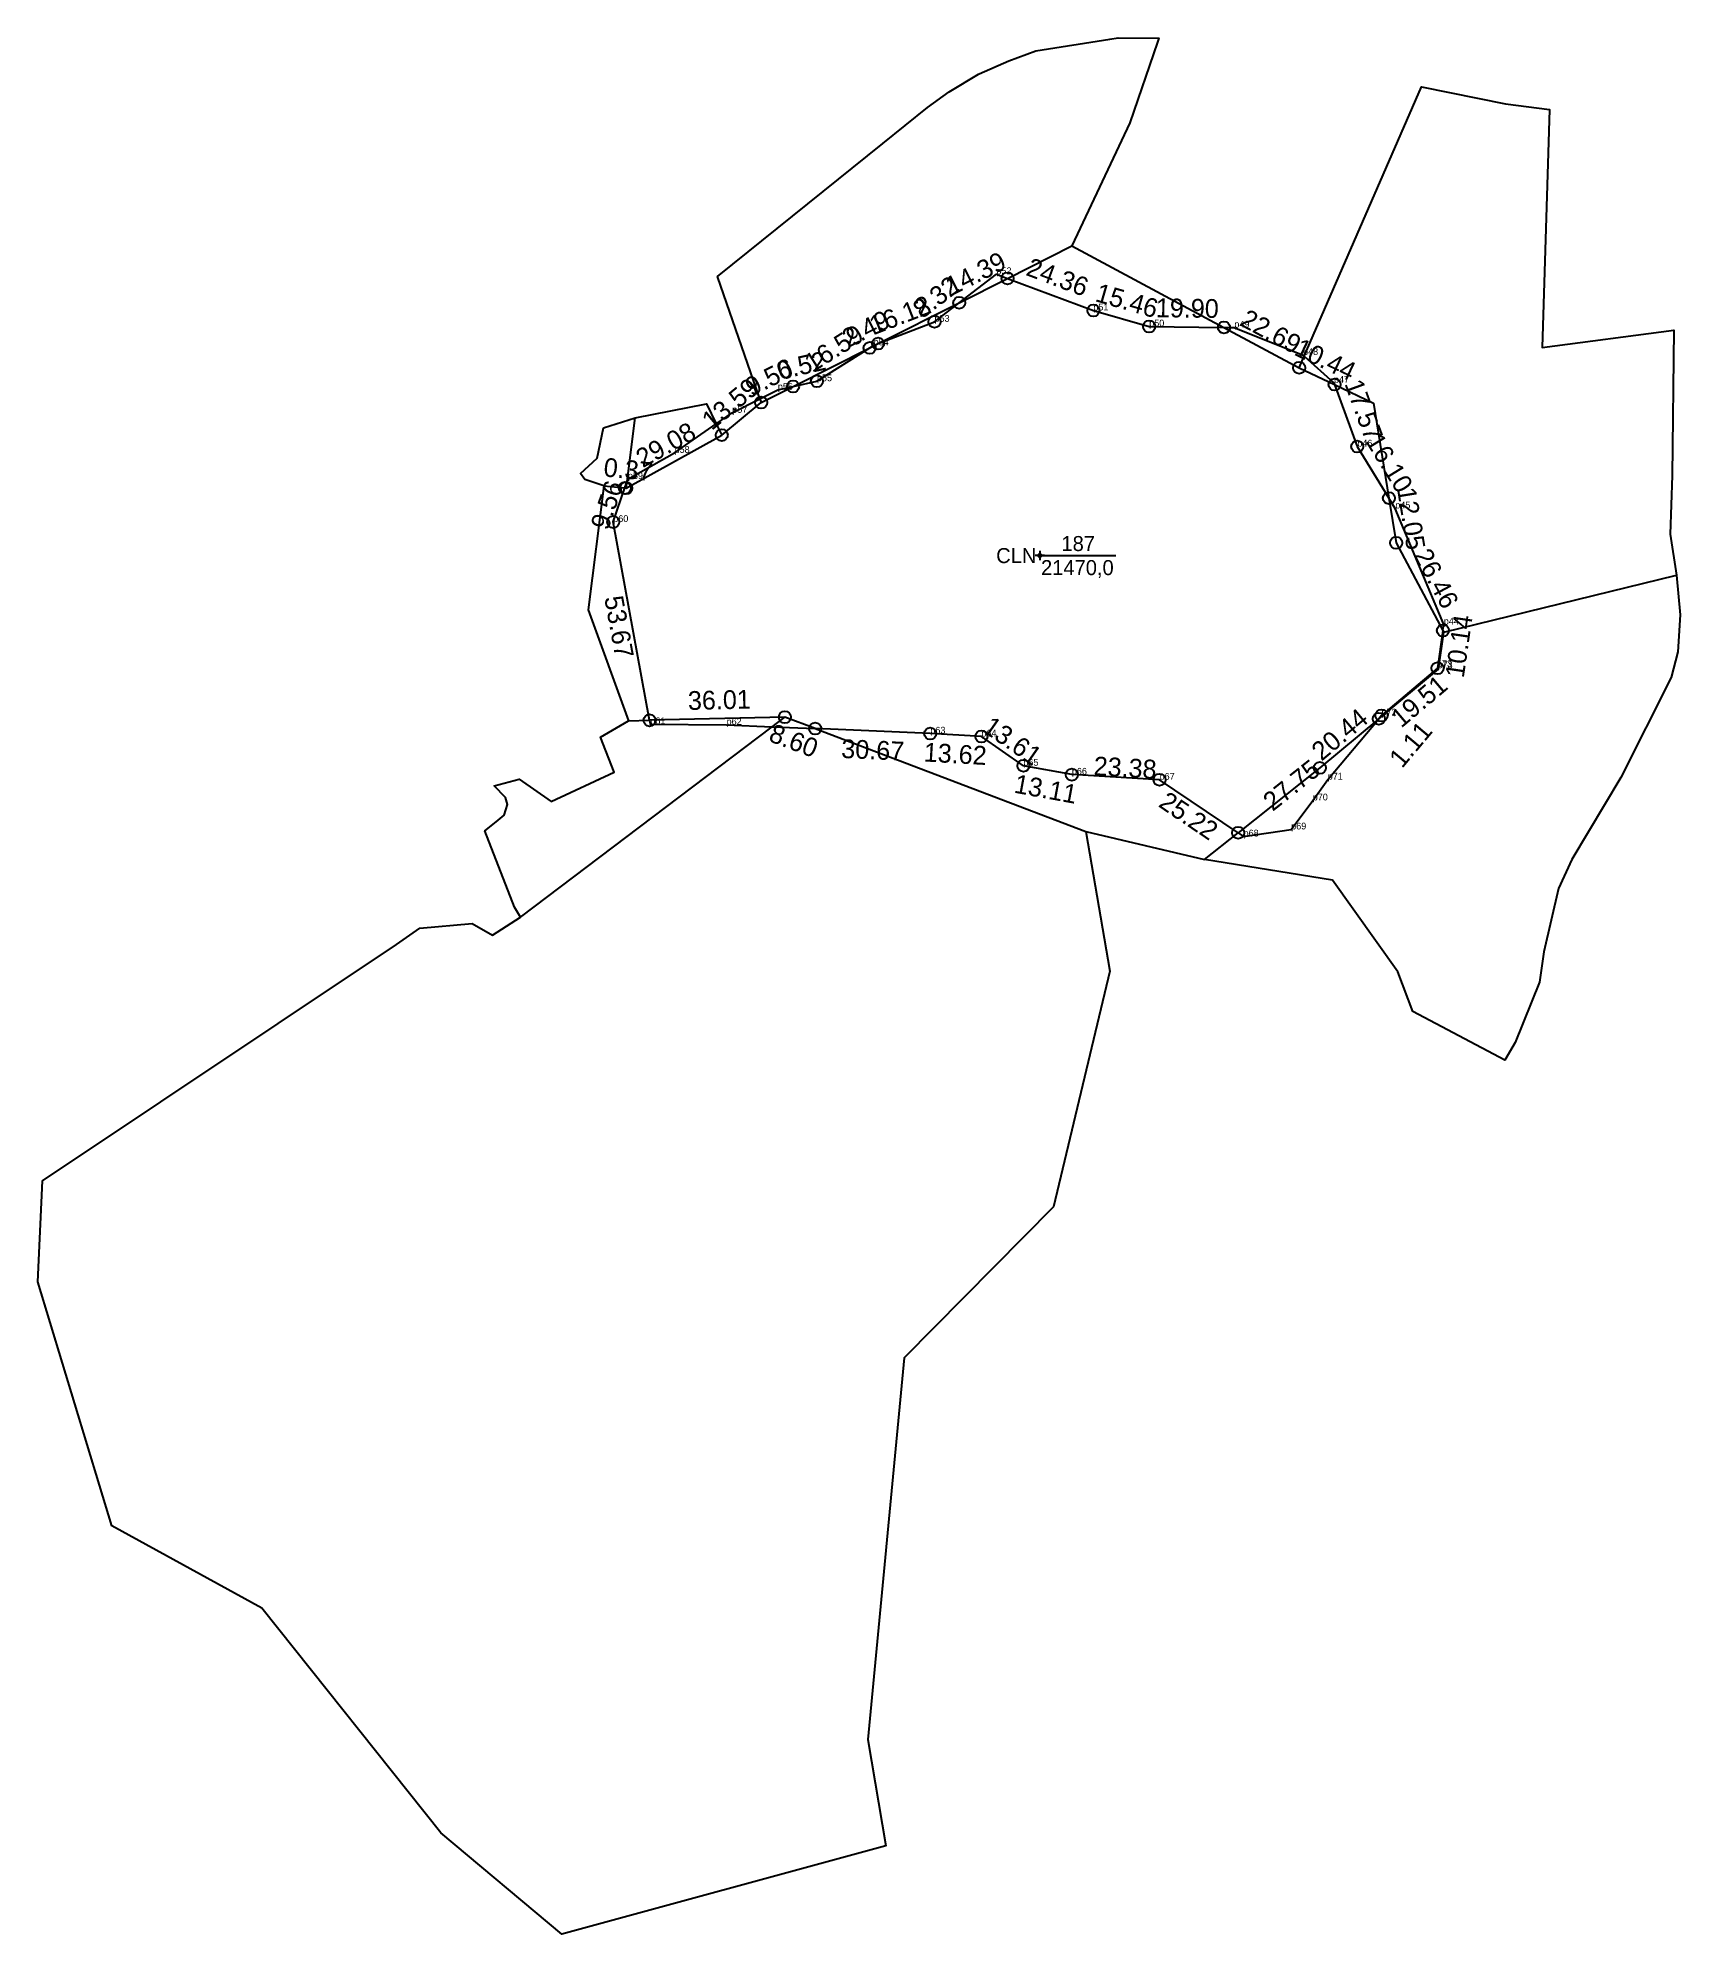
# Model space of a CAD drawing. Extents: x 548205 to 548642, y 1828881 to 1829386.
import ezdxf

# ---------------------------------------------------------------- set-up
doc = ezdxf.new("R2010")
doc.units = 0
for name, color, linetype in [('Level 1', 7, 'Continuous'), ('Level 10', 7, 'Continuous'), ('Level 11', 7, 'Continuous'), ('Level 12', 7, 'Continuous'), ('Level 13', 7, 'Continuous'), ('Level 2', 7, 'Continuous'), ('Level 4', 7, 'Continuous'), ('Level 9', 7, 'Continuous')]:
    doc.layers.add(name, color=color, linetype=linetype)

msp = doc.modelspace()

# ---------------------------------------------------------------- linework, layer by layer
at = {"layer": 'Level 1'}
for centre in [(548463.25, 1829321.76), (548450.4, 1829315.29), (548486.07, 1829313.22), (548443.81, 1829310.21), (548500.93, 1829308.96), (548520.83, 1829308.7), (548426.56, 1829303.26), (548428.78, 1829304.39), (548540.83, 1829297.97), (548406.17, 1829292.99), (548412.53, 1829294.39), (548550.26, 1829293.5), (548397.69, 1829288.71), (548387.2, 1829280.07), (548556.3, 1829277), (548361.42, 1829265.97), (548361.79, 1829265.93), (548564.72, 1829263.28), (548358.33, 1829256.92), (548566.64, 1829251.38), (548579.08, 1829228.03), (548579.08, 1829228.03), (548577.64, 1829218), (548368.01, 1829204.13), (548404.01, 1829204.98), (548412.05, 1829201.92), (548562.02, 1829204.55), (548562.73, 1829205.41), (548442.69, 1829200.6), (548456.28, 1829199.82), (548467.45, 1829192.04), (548546.33, 1829191.45), (548480.35, 1829189.67), (548503.69, 1829188.31), (548524.59, 1829174.2)]:
    msp.add_circle(centre, 1.6, dxfattribs=at)
at = {"layer": 'Level 10'}
msp.add_lwpolyline([(548579.08, 1829228.03), (548577.64, 1829218), (548562.73, 1829205.41), (548562.02, 1829204.55), (548546.33, 1829191.45), (548524.59, 1829174.2), (548503.69, 1829188.31), (548480.35, 1829189.67), (548467.45, 1829192.04), (548456.28, 1829199.82), (548442.69, 1829200.6), (548412.05, 1829201.92), (548404.01, 1829204.98), (548368.01, 1829204.13), (548358.33, 1829256.92), (548361.42, 1829265.97), (548361.79, 1829265.93), (548387.2, 1829280.07), (548397.69, 1829288.71), (548406.17, 1829292.99), (548412.53, 1829294.39), (548426.56, 1829303.26), (548428.78, 1829304.39), (548443.81, 1829310.21), (548450.4, 1829315.29), (548463.25, 1829321.76), (548486.07, 1829313.22), (548500.93, 1829308.96), (548520.83, 1829308.7), (548540.83, 1829297.97), (548550.26, 1829293.5), (548556.3, 1829277), (548564.72, 1829263.28), (548566.64, 1829251.38), (548579.08, 1829228.03)], dxfattribs=at)
at = {"layer": 'Level 11'}
for p, q in [((548471.85, 1829248.61), (548471.23, 1829247.98)), ((548471.85, 1829249.23), (548471.85, 1829248.61)), ((548472.48, 1829247.98), (548471.85, 1829248.61)), ((548471.23, 1829247.98), (548470.6, 1829247.98)), ((548471.23, 1829247.98), (548471.85, 1829247.36)), ((548471.85, 1829247.36), (548472.48, 1829247.98)), ((548471.85, 1829247.36), (548471.85, 1829246.73)), ((548473.1, 1829247.98), (548472.48, 1829247.98))]:
    msp.add_line(p, q, dxfattribs=at)
msp.add_circle((548471.85, 1829247.98), 0.15, dxfattribs=at)
at = {"layer": 'Level 13'}
msp.add_line((548472.14, 1829247.98), (548492.08, 1829247.98), dxfattribs=at)
at = {"layer": 'Level 9'}
for p, q in [((548463.25, 1829321.76), (548480.38, 1829330.4)), ((548480.38, 1829330.4), (548520.83, 1829308.7)), ((548460.27, 1829322.88), (548460.27, 1829322.88)), ((548428.78, 1829304.39), (548450.4, 1829315.29)), ((548443.81, 1829310.21), (548443.81, 1829310.21)), ((548486.07, 1829313.22), (548486.07, 1829313.22)), ((548500.93, 1829308.96), (548500.93, 1829308.96)), ((548523.58, 1829308.66), (548523.58, 1829308.66)), ((548427.61, 1829303.93), (548427.61, 1829303.93)), ((548406.17, 1829292.99), (548426.56, 1829303.26)), ((548540.83, 1829297.97), (548542.18, 1829301.07)), ((548541.86, 1829301.36), (548541.86, 1829301.36)), ((548412.53, 1829294.39), (548412.53, 1829294.39)), ((548550.09, 1829293.97), (548550.09, 1829293.97)), ((548397.35, 1829289.69), (548397.69, 1829288.71)), ((548402.12, 1829292.09), (548402.12, 1829292.09)), ((548362.02, 1829267.74), (548364.18, 1829284.6)), ((548389.99, 1829285.98), (548389.99, 1829285.98)), ((548385.74, 1829283.03), (548387.2, 1829280.07)), ((548374.65, 1829275.3), (548374.65, 1829275.3)), ((548556.3, 1829277), (548556.3, 1829277)), ((548362.23, 1829268.35), (548362.23, 1829268.35)), ((548355.82, 1829266.54), (548361.42, 1829265.97)), ((548361.42, 1829265.97), (548362.02, 1829267.74)), ((548361.79, 1829265.93), (548362.02, 1829267.74)), ((548566.4, 1829260.53), (548566.4, 1829260.53)), ((548358.33, 1829256.93), (548358.33, 1829256.93)), ((548579.31, 1829227.6), (548641.22, 1829242.76)), ((548579.08, 1829228.03), (548579.31, 1829227.6)), ((548579.31, 1829229.63), (548579.31, 1829229.63)), ((548577.49, 1829218.34), (548577.49, 1829218.34)), ((548577.64, 1829218), (548577.64, 1829218)), ((548362.35, 1829204), (548368.01, 1829204.13)), ((548368.2, 1829203.1), (548368.2, 1829203.1)), ((548388.49, 1829202.94), (548388.49, 1829202.94)), ((548400.62, 1829202.41), (548404.01, 1829204.98)), ((548562.73, 1829205.41), (548562.73, 1829205.41)), ((548333.63, 1829151.72), (548400.62, 1829202.41)), ((548400.62, 1829202.41), (548412.05, 1829201.92)), ((548412.05, 1829201.92), (548484.05, 1829174.53)), ((548442.69, 1829200.6), (548442.69, 1829200.6)), ((548456.28, 1829199.82), (548456.28, 1829199.82)), ((548467.45, 1829192.04), (548467.45, 1829192.04)), ((548480.35, 1829189.67), (548480.35, 1829189.67)), ((548503.69, 1829188.31), (548503.69, 1829188.31)), ((548548.42, 1829188.36), (548548.42, 1829188.36)), ((548544.43, 1829182.81), (548544.43, 1829182.81)), ((548484.05, 1829174.53), (548515.64, 1829167.1)), ((548515.64, 1829167.1), (548524.59, 1829174.2)), ((548526.04, 1829173.22), (548526.04, 1829173.22)), ((548538.71, 1829175.09), (548538.71, 1829175.09))]:
    msp.add_line(p, q, dxfattribs=at)
for points in [[(548397.35, 1829289.69), (548386.1, 1829322.25), (548430.02, 1829357.62), (548441.97, 1829367.25), (548447.7, 1829371.42), (548455.55, 1829376.11), (548455.69, 1829376.19), (548463.6, 1829379.62), (548470.73, 1829382.32), (548490.48, 1829385.42), (548492.66, 1829385.76), (548503.49, 1829385.67), (548503.14, 1829384.65), (548495.76, 1829363.13), (548480.38, 1829330.4)], [(548542.18, 1829301.07), (548573.34, 1829372.73), (548595.77, 1829368.21), (548607.46, 1829366.68), (548605.48, 1829303.38), (548640.5, 1829307.97), (548640.08, 1829269.33), (548639.53, 1829253.69), (548641.22, 1829242.76)], [(548450.4, 1829315.29), (548460.27, 1829322.88), (548463.25, 1829321.76)], [(548520.83, 1829308.7), (548523.58, 1829308.66), (548541.86, 1829301.36), (548542.18, 1829301.07)], [(548426.56, 1829303.26), (548427.61, 1829303.93), (548428.78, 1829304.39)], [(548542.18, 1829301.07), (548550.09, 1829293.97), (548550.26, 1829293.5)], [(548550.26, 1829293.5), (548560.63, 1829288.58), (548564.72, 1829263.28)], [(548385.74, 1829283.03), (548389.99, 1829285.98), (548397.35, 1829289.69)], [(548397.35, 1829289.69), (548402.12, 1829292.09), (548406.17, 1829292.99)], [(548355.82, 1829266.54), (548350.76, 1829268.27), (548349.64, 1829269.81), (548354.05, 1829273.95), (548355.71, 1829281.95), (548364.18, 1829284.6)], [(548364.18, 1829284.6), (548383.12, 1829288.36), (548385.74, 1829283.03)], [(548362.02, 1829267.74), (548362.23, 1829268.35), (548374.65, 1829275.3), (548385.74, 1829283.03)], [(548355.82, 1829266.54), (548351.69, 1829233.54), (548362.35, 1829204)], [(548579.08, 1829228.03), (548579.31, 1829229.63), (548566.4, 1829260.53), (548564.72, 1829263.28)], [(548641.22, 1829242.76), (548642.17, 1829232.25), (548641.61, 1829222.36), (548639.76, 1829215.51), (548626.39, 1829188.91), (548613.4, 1829167.07), (548609.8, 1829159.38), (548605.92, 1829142.52), (548604.78, 1829134.47), (548598.27, 1829118.34), (548595.54, 1829113.68), (548571.08, 1829126.63), (548567.1, 1829137.16), (548549.69, 1829161.56), (548515.64, 1829167.1)], [(548562.02, 1829204.55), (548577.86, 1829217.79), (548579.31, 1829227.6)], [(548333.63, 1829151.72), (548332.05, 1829154.44), (548324.21, 1829174.69), (548327.2, 1829177.14), (548329.27, 1829178.88), (548330.24, 1829181.7), (548329.7, 1829183.55), (548326.66, 1829186.69), (548333.27, 1829188.51), (548341.8, 1829182.54), (548358.61, 1829190.3), (548354.93, 1829199.66), (548362.35, 1829204)], [(548368.01, 1829204.13), (548368.2, 1829203.1), (548388.49, 1829202.94), (548400.62, 1829202.41)], [(548524.59, 1829174.2), (548526.04, 1829173.22), (548538.71, 1829175.09), (548544.43, 1829182.81), (548548.42, 1829188.36), (548562.02, 1829204.55)], [(548484.05, 1829174.53), (548490.44, 1829137.33), (548475.45, 1829074.65), (548435.74, 1829034.47), (548426.03, 1828932.85), (548430.84, 1828904.58), (548344.67, 1828881.08), (548312.43, 1828908.02), (548264.84, 1828967.85), (548224.92, 1828989.72), (548205.27, 1829054.68), (548206.48, 1829081.52), (548300.63, 1829144.46), (548306.92, 1829148.83), (548320.84, 1829150.08), (548326.23, 1829146.95), (548333.63, 1829151.72)]]:
    msp.add_lwpolyline(points, dxfattribs=at)

# ---------------------------------------------------------------- texts
at = {"layer": 'Level 12'}
for s, p in [('p52', (548460.27, 1829322.88)), ('p51', (548486.07, 1829313.22)), ('p53', (548443.81, 1829310.21)), ('p50', (548500.93, 1829308.96)), ('p49', (548523.58, 1829308.66)), ('p54', (548427.61, 1829303.93)), ('p48', (548541.86, 1829301.36)), ('p56', (548402.12, 1829292.09)), ('p55', (548412.53, 1829294.39)), ('p47', (548550.09, 1829293.97)), ('p57', (548389.99, 1829285.98)), ('p46', (548556.3, 1829277)), ('p58', (548374.65, 1829275.3)), ('p59', (548362.23, 1829268.35)), ('p60', (548358.33, 1829256.92)), ('p45', (548566.4, 1829260.53)), ('p44', (548579.31, 1829229.63)), ('p73', (548577.49, 1829218.34)), ('p73', (548577.64, 1829218)), ('p61', (548368.2, 1829203.1)), ('p62', (548388.49, 1829202.94)), ('p72', (548562.73, 1829205.41)), ('p63', (548442.69, 1829200.6)), ('p64', (548456.28, 1829199.82)), ('p65', (548467.45, 1829192.04)), ('p66', (548480.35, 1829189.67)), ('p67', (548503.69, 1829188.31)), ('p71', (548548.42, 1829188.36)), ('p70', (548544.43, 1829182.81)), ('p68', (548526.04, 1829173.22)), ('p69', (548538.71, 1829175.09))]:
    msp.add_text(s, height=1.8, dxfattribs=at).set_placement(p)
at = {"layer": 'Level 13'}
msp.add_text('187', height=4, dxfattribs=at).set_placement((548477.58, 1829249.18))
at = {"layer": 'Level 2'}
for s, rotation, p in [('14.39', 26.7561, (548448.4, 1829317.08)), ('24.36', 339.466, (548467.86, 1829322.71)), ('8.32', 37.599, (548440.53, 1829310.84)), ('15.46', 344.0012, (548486.3, 1829315.75)), ('16.12', 21.1828, (548427.72, 1829306.65)), ('19.90', 359.2538, (548502.68, 1829311.44)), ('16.59', 32.3294, (548411.3, 1829296.57)), ('2.49', 26.7553, (548420.89, 1829303.21)), ('22.69', 331.7874, (548524.81, 1829309.4)), ('10.44', 334.6278, (548539.19, 1829301.51)), ('9.50', 26.7558, (548395.11, 1829290.21)), ('6.52', 12.4388, (548402.58, 1829294.75)), ('13.59', 39.4763, (548384.55, 1829281.12)), ('17.57', 290.1044, (548552.83, 1829293.75)), ('29.08', 29.0948, (548366.2, 1829271.24)), ('16.10', 301.5218, (548558.34, 1829278.46)), ('0.37', 354.1631, (548355.6, 1829269.08)), ('9.56', 71.1599, (548356.91, 1829254.49)), ('12.05', 279.1774, (548566.86, 1829265.72)), ('26.46', 298.0488, (548571.21, 1829248.12)), ('53.67', 280.3929, (548355.93, 1829236.79)), ('10.14', 81.809, (548584.61, 1829215.24)), ('19.51', 40.1958, (548567.98, 1829201.92)), ('36.01', 1.3475, (548378.26, 1829206.87)), ('8.60', 339.1717, (548399.4, 1829198.71)), ('13.61', 325.1345, (548456.28, 1829201.42)), ('20.44', 39.8752, (548546.79, 1829193.11)), ('1.11', 49.9838, (548568.21, 1829191.16)), ('30.67', 357.5311, (548418.92, 1829194.12)), ('13.62', 356.7119, (548440.84, 1829193.19)), ('23.38', 356.656, (548486.04, 1829189.54)), ('27.75', 38.4291, (548533.78, 1829179.75)), ('13.11', 349.6185, (548464.75, 1829184.91)), ('25.22', 325.9777, (548503.12, 1829181.34))]:
    msp.add_text(s, height=5, rotation=rotation, dxfattribs=at).set_placement(p)
msp.add_text('CLN', height=4, dxfattribs=at).set_placement((548460.22, 1829245.98))
at = {"layer": 'Level 4'}
msp.add_text('21470,0', height=4, dxfattribs=at).set_placement((548472.15, 1829242.78))

doc.saveas('drawing.dxf')
